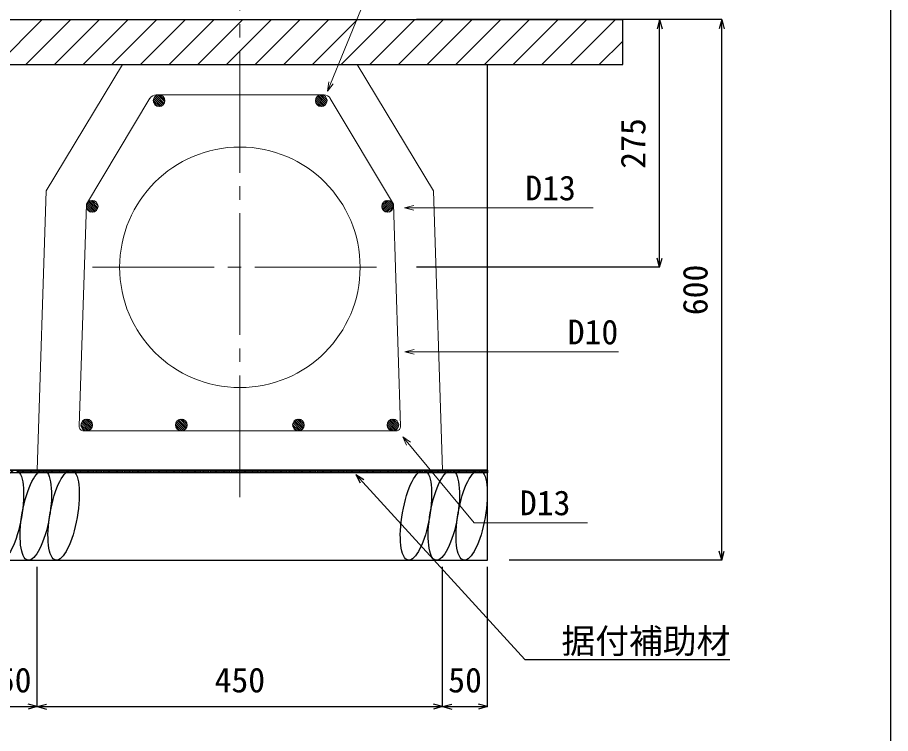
# Model space of a CAD drawing. Units: millimetres, scale not verified. Extents: x -9755 to 16726, y -7413 to 4835.
# Drawn here: x -4825 to -3855, y -5827 to -5032 of the extents above; entities that cross this region are included whole.
import ezdxf
from ezdxf.enums import TextEntityAlignment as Align

# ---------------------------------------------------------------- set-up
doc = ezdxf.new("R2010")
doc.units = ezdxf.units.MM
doc.header["$LTSCALE"] = 15
doc.linetypes.add('CHAIN2', pattern=[12, 9, -1, 1, -1])
doc.layers.add('0-1_ブロック', color=2, linetype='Continuous', lineweight=18)
doc.layers.add('0-A', color=7, linetype='Continuous', lineweight=18)
for name, color, linetype in [('0-3_鉄筋', 7, 'Continuous'), ('0-5_ｼﾞｮｲﾝﾄ詳細図', 7, 'Continuous'), ('0-6_寸法', 4, 'Continuous'), ('0-B', 4, 'Continuous'), ('0-F', 5, 'Continuous')]:
    doc.layers.add(name, color=color, linetype=linetype)
doc.styles.add('ＭＳ ゴシック', font='')
doc.styles.get('ＭＳ ゴシック').set_extended_font_data('MS Gothic')

msp = doc.modelspace()

# ---------------------------------------------------------------- linework, layer by layer
at = {"layer": '0-1_ブロック', "color": 7, "linetype": 'CHAIN2'}
for p, q in [((-4577.78, -5564.69), (-4577.78, -5007.57)), ((-4741.28, -5309.69), (-4414.28, -5309.69))]:
    msp.add_line(p, q, dxfattribs=at)
at = {"layer": '0-1_ブロック', "color": 3}
for p, q in [((-4362.78, -5224.69), (-4447.51, -5084.69)), ((-4802.78, -5534.69), (-4792.78, -5224.69))]:
    msp.add_line(p, q, dxfattribs=at)
at = {"layer": '0-1_ブロック'}
for p, q in [((-4677.69, -5121.95), (-4748.23, -5239.51)), ((-4484.38, -5118.19), (-4670.64, -5118.19)), ((-4477.72, -5122.19), (-4407.32, -5239.51)), ((-4756.18, -5486.03), (-4748.23, -5239.51)), ((-4399.37, -5485.98), (-4407.32, -5239.51)), ((-4751.18, -5491.2), (-4404.37, -5491.14))]:
    msp.add_line(p, q, dxfattribs=at)
at = {"layer": '0-1_ブロック', "color": 7}
for p, q in [((-4673.98, -5124), (-4666.83, -5131.15)), ((-4673.81, -5126.29), (-4669.12, -5130.99)), ((-4673.56, -5122.3), (-4665.13, -5130.73)), ((-4672.81, -5120.92), (-4663.75, -5129.99)), ((-4671.81, -5119.81), (-4662.63, -5128.98)), ((-4670.55, -5118.94), (-4661.77, -5127.73)), ((-4669.01, -5118.36), (-4661.19, -5126.19)), ((-4667.05, -5118.2), (-4661.03, -5124.22)), ((-4493.98, -5124), (-4486.83, -5131.15)), ((-4493.81, -5126.29), (-4489.12, -5130.99)), ((-4493.56, -5122.3), (-4485.13, -5130.73)), ((-4492.81, -5120.92), (-4483.75, -5129.99)), ((-4491.81, -5119.81), (-4482.63, -5128.98)), ((-4490.55, -5118.94), (-4481.77, -5127.73)), ((-4489.01, -5118.36), (-4481.19, -5126.19)), ((-4487.05, -5118.2), (-4481.03, -5124.22)), ((-4748.17, -5241.32), (-4741.02, -5248.46)), ((-4748, -5243.6), (-4743.31, -5248.3)), ((-4747.75, -5239.61), (-4739.32, -5248.05)), ((-4747.01, -5238.24), (-4737.94, -5247.3)), ((-4746, -5237.12), (-4736.83, -5246.3)), ((-4744.75, -5236.26), (-4735.96, -5245.04)), ((-4743.21, -5235.68), (-4735.38, -5243.5)), ((-4741.24, -5235.52), (-4735.22, -5241.54)), ((-4414.31, -5235.52), (-4420.33, -5241.54)), ((-4412.35, -5235.68), (-4420.17, -5243.5)), ((-4410.81, -5236.26), (-4419.59, -5245.04)), ((-4409.55, -5237.12), (-4418.72, -5246.3)), ((-4408.55, -5238.24), (-4417.61, -5247.3)), ((-4407.8, -5239.61), (-4416.23, -5248.05)), ((-4407.38, -5241.32), (-4414.53, -5248.46)), ((-4407.55, -5243.6), (-4412.24, -5248.3)), ((-4754.24, -5484.01), (-4747.09, -5491.16)), ((-4753.82, -5482.31), (-4745.39, -5490.74)), ((-4753.08, -5480.93), (-4744.01, -5490)), ((-4752.07, -5479.82), (-4742.9, -5488.99)), ((-4750.82, -5478.95), (-4742.03, -5487.74)), ((-4749.28, -5478.37), (-4741.45, -5486.19)), ((-4747.31, -5478.21), (-4741.29, -5484.23)), ((-4649.24, -5484), (-4642.09, -5491.14)), ((-4648.82, -5482.29), (-4640.39, -5490.72)), ((-4648.08, -5480.92), (-4639.01, -5489.98)), ((-4647.07, -5479.8), (-4637.9, -5488.97)), ((-4645.82, -5478.93), (-4637.03, -5487.72)), ((-4644.28, -5478.35), (-4636.45, -5486.18)), ((-4642.31, -5478.2), (-4636.29, -5484.22)), ((-4519.24, -5484), (-4512.09, -5491.15)), ((-4518.82, -5482.3), (-4510.39, -5490.73)), ((-4518.08, -5480.92), (-4509.01, -5489.98)), ((-4517.07, -5479.8), (-4507.9, -5488.98)), ((-4515.82, -5478.94), (-4507.03, -5487.72)), ((-4514.28, -5478.36), (-4506.45, -5486.18)), ((-4512.31, -5478.2), (-4506.29, -5484.22)), ((-4414.41, -5483.96), (-4407.27, -5491.11)), ((-4414, -5482.26), (-4405.56, -5490.69)), ((-4413.25, -5480.88), (-4404.19, -5489.94)), ((-4412.25, -5479.76), (-4403.07, -5488.94)), ((-4410.99, -5478.9), (-4402.21, -5487.68)), ((-4409.45, -5478.32), (-4401.63, -5486.14)), ((-4407.49, -5478.16), (-4401.47, -5484.18)), ((-4754.07, -5486.3), (-4749.38, -5490.99)), ((-4649.07, -5486.28), (-4644.38, -5490.98)), ((-4519.07, -5486.29), (-4514.38, -5490.98)), ((-4414.25, -5486.25), (-4409.55, -5490.94))]:
    msp.add_line(p, q, dxfattribs=at)
at = {"layer": '0-1_ブロック', "color": 3}
for points in [[(-4792.78, -5224.69), (-4708.04, -5084.69), (-4447.51, -5084.69)], [(-4802.78, -5534.69), (-4352.78, -5534.69), (-4362.78, -5224.69)]]:
    msp.add_lwpolyline(points, dxfattribs=at)
at = {"layer": '0-1_ブロック'}
for centre in [(-4667.51, -5124.69), (-4487.51, -5124.69), (-4741.71, -5242), (-4413.85, -5242), (-4747.78, -5484.69), (-4642.78, -5484.68), (-4512.78, -5484.68), (-4407.95, -5484.64)]:
    msp.add_circle(centre, 6.5, dxfattribs=at)
at = {"layer": '0-1_ブロック', "color": 3}
msp.add_circle((-4577.78, -5309.69), 133.5, dxfattribs=at)
at = {"layer": '0-1_ブロック'}
for centre, radius, start, end in [((-4670.64, -5126.19), 8, 90, 149.03629), ((-4484.38, -5126.19), 8, 30.9638, 90), ((-4751.19, -5486.2), 5, 178.15239, 270.00892), ((-4404.37, -5486.14), 5, 270.00892, 1.84761)]:
    msp.add_arc(centre, radius, start, end, dxfattribs=at)
at = {"layer": '0-3_鉄筋'}
for p, q in [((-5002.78, -5034.69), (-4152.78, -5034.69)), ((-4847.18, -5084.69), (-4797.18, -5034.69)), ((-4815.36, -5084.69), (-4765.36, -5034.69)), ((-4783.54, -5084.69), (-4733.54, -5034.69)), ((-4751.72, -5084.69), (-4701.72, -5034.69)), ((-4719.9, -5084.69), (-4669.9, -5034.69)), ((-4688.08, -5084.69), (-4638.08, -5034.69)), ((-4656.26, -5084.69), (-4606.26, -5034.69)), ((-4624.44, -5084.69), (-4574.44, -5034.69)), ((-4592.62, -5084.69), (-4542.62, -5034.69)), ((-4560.8, -5084.69), (-4510.8, -5034.69)), ((-4528.98, -5084.69), (-4478.98, -5034.69)), ((-4497.16, -5084.69), (-4447.16, -5034.69)), ((-4465.34, -5084.69), (-4415.34, -5034.69)), ((-4433.52, -5084.69), (-4383.52, -5034.69)), ((-4401.7, -5084.69), (-4351.7, -5034.69)), ((-4369.88, -5084.69), (-4319.88, -5034.69)), ((-4338.06, -5084.69), (-4288.06, -5034.69)), ((-4306.24, -5084.69), (-4256.24, -5034.69)), ((-4274.42, -5084.69), (-4224.42, -5034.69)), ((-4242.6, -5084.69), (-4192.6, -5034.69)), ((-4210.78, -5084.69), (-4160.78, -5034.69)), ((-4152.78, -5084.69), (-4152.78, -5034.69)), ((-4178.96, -5084.69), (-4152.78, -5058.5)), ((-5002.78, -5084.69), (-4152.78, -5084.69)), ((-4302.78, -5534.69), (-4302.78, -5084.69))]:
    msp.add_line(p, q, dxfattribs=at)
at = {"layer": '0-5_ｼﾞｮｲﾝﾄ詳細図'}
for p, q in [((-4302.78, -5534.69), (-4852.78, -5534.69)), ((-4302.78, -5634.69), (-4302.78, -5534.69)), ((-4852.78, -5634.69), (-4302.78, -5634.69))]:
    msp.add_line(p, q, dxfattribs=at)
for centre in [(-4835.26, -5584.68), (-4804.35, -5584.68), (-4773.45, -5584.68), (-4382.3, -5584.68), (-4351.39, -5584.68), (-4320.49, -5584.68)]:
    msp.add_ellipse(centre, major_axis=(8.81, 49.96), ratio=0.3, dxfattribs=at)
at = {"layer": '0-6_寸法'}
for p, q in [((-4111.81, -5034.69), (-4381.88, -5034.69)), ((-4111.81, -5034.69), (-4375.88, -5034.69)), ((-4042.87, -5034.69), (-4278.85, -5034.69)), ((-4111.81, -5034.69), (-4114.53, -5044.83)), ((-4111.81, -5309.69), (-4111.81, -5034.69)), ((-4111.81, -5034.69), (-4109.09, -5044.83)), ((-4042.87, -5034.69), (-4045.59, -5044.83)), ((-4042.87, -5484.69), (-4042.87, -5034.69)), ((-4042.87, -5634.69), (-4042.87, -5034.69)), ((-4042.87, -5034.69), (-4040.15, -5044.83)), ((-4111.81, -5309.69), (-4114.53, -5299.54)), ((-4111.81, -5309.69), (-4109.09, -5299.54)), ((-4111.81, -5309.69), (-4381.88, -5309.69)), ((-4042.87, -5634.69), (-4045.59, -5624.54)), ((-4042.87, -5634.69), (-4040.15, -5624.54)), ((-4042.87, -5634.69), (-4278.85, -5634.69)), ((-4802.78, -5797.23), (-4802.78, -5642.09)), ((-4802.78, -5797.23), (-4802.78, -5642.09)), ((-4352.78, -5797.23), (-4352.78, -5642.09)), ((-4302.78, -5797.23), (-4302.78, -5642.09)), ((-4802.78, -5797.23), (-4812.92, -5794.51)), ((-4802.78, -5797.23), (-4792.63, -5794.51)), ((-4802.78, -5797.23), (-4792.63, -5794.51)), ((-4352.78, -5797.23), (-4362.92, -5794.51)), ((-4352.78, -5797.23), (-4342.63, -5794.51)), ((-4302.78, -5797.23), (-4312.92, -5794.51)), ((-4852.78, -5797.23), (-4802.78, -5797.23)), ((-4802.78, -5797.23), (-4812.92, -5799.95)), ((-4802.78, -5797.23), (-4792.63, -5799.95)), ((-4802.78, -5797.23), (-4352.78, -5797.23)), ((-4802.78, -5797.23), (-4792.63, -5799.95)), ((-4352.78, -5797.23), (-4362.92, -5799.95)), ((-4352.78, -5797.23), (-4302.78, -5797.23)), ((-4352.78, -5797.23), (-4342.63, -5799.95)), ((-4302.78, -5797.23), (-4312.92, -5799.95))]:
    msp.add_line(p, q, dxfattribs=at)
at = {"layer": '0-A'}
for p, q in [((-4480.48, -5114.32), (-4479.18, -5103.9)), ((-4480.48, -5114.32), (-4474.14, -5105.94)), ((-4394.93, -5243.63), (-4384.79, -5240.91)), ((-4394.93, -5243.63), (-4185.73, -5243.63)), ((-4394.93, -5243.63), (-4384.79, -5246.34)), ((-4394.6, -5403.44), (-4384.45, -5400.73)), ((-4394.6, -5403.44), (-4157.59, -5403.44)), ((-4394.6, -5403.44), (-4384.45, -5406.16)), ((-4397.03, -5497.66), (-4392.65, -5507.2)), ((-4317.86, -5593.1), (-4191.74, -5593.1))]:
    msp.add_line(p, q, dxfattribs=at)
for points in [[(-4480.48, -5114.32), (-4436.95, -5007.17), (-4329.81, -5007.17)], [(-4317.86, -5593.1), (-4397.03, -5497.66), (-4388.46, -5503.73)]]:
    msp.add_lwpolyline(points, dxfattribs=at)
at = {"layer": '0-B'}
for p, q in [((-4826.33, -5537.89), (-4823.13, -5534.69)), ((-4824.21, -5537.89), (-4821.01, -5534.69)), ((-4822.09, -5537.89), (-4818.89, -5534.69)), ((-4819.97, -5537.89), (-4816.77, -5534.69)), ((-4817.85, -5537.89), (-4814.65, -5534.69)), ((-4815.73, -5537.89), (-4812.53, -5534.69)), ((-4813.61, -5537.89), (-4810.41, -5534.69)), ((-4811.48, -5537.89), (-4808.28, -5534.69)), ((-4809.36, -5537.89), (-4806.16, -5534.69)), ((-4807.24, -5537.89), (-4804.04, -5534.69)), ((-4805.12, -5537.89), (-4801.92, -5534.69)), ((-4803, -5537.89), (-4799.8, -5534.69)), ((-4800.88, -5537.89), (-4797.68, -5534.69)), ((-4798.76, -5537.89), (-4795.56, -5534.69)), ((-4796.63, -5537.89), (-4793.43, -5534.69)), ((-4794.51, -5537.89), (-4791.31, -5534.69)), ((-4792.39, -5537.89), (-4789.19, -5534.69)), ((-4790.27, -5537.89), (-4787.07, -5534.69)), ((-4788.15, -5537.89), (-4784.95, -5534.69)), ((-4786.03, -5537.89), (-4782.83, -5534.69)), ((-4783.91, -5537.89), (-4780.71, -5534.69)), ((-4781.79, -5537.89), (-4778.59, -5534.69)), ((-4779.66, -5537.89), (-4776.46, -5534.69)), ((-4777.54, -5537.89), (-4774.34, -5534.69)), ((-4775.42, -5537.89), (-4772.22, -5534.69)), ((-4773.3, -5537.89), (-4770.1, -5534.69)), ((-4771.18, -5537.89), (-4767.98, -5534.69)), ((-4769.06, -5537.89), (-4765.86, -5534.69)), ((-4766.94, -5537.89), (-4763.74, -5534.69)), ((-4764.81, -5537.89), (-4761.61, -5534.69)), ((-4762.69, -5537.89), (-4759.49, -5534.69)), ((-4760.57, -5537.89), (-4757.37, -5534.69)), ((-4758.45, -5537.89), (-4755.25, -5534.69)), ((-4756.33, -5537.89), (-4753.13, -5534.69)), ((-4754.21, -5537.89), (-4751.01, -5534.69)), ((-4752.09, -5537.89), (-4748.89, -5534.69)), ((-4749.97, -5537.89), (-4746.77, -5534.69)), ((-4747.84, -5537.89), (-4744.64, -5534.69)), ((-4745.72, -5537.89), (-4742.52, -5534.69)), ((-4743.6, -5537.89), (-4740.4, -5534.69)), ((-4741.48, -5537.89), (-4738.28, -5534.69)), ((-4739.36, -5537.89), (-4736.16, -5534.69)), ((-4737.24, -5537.89), (-4734.04, -5534.69)), ((-4735.12, -5537.89), (-4731.92, -5534.69)), ((-4733, -5537.89), (-4729.8, -5534.69)), ((-4730.87, -5537.89), (-4727.67, -5534.69)), ((-4728.75, -5537.89), (-4725.55, -5534.69)), ((-4726.63, -5537.89), (-4723.43, -5534.69)), ((-4724.51, -5537.89), (-4721.31, -5534.69)), ((-4722.39, -5537.89), (-4719.19, -5534.69)), ((-4720.27, -5537.89), (-4717.07, -5534.69)), ((-4718.15, -5537.89), (-4714.95, -5534.69)), ((-4716.02, -5537.89), (-4712.82, -5534.69)), ((-4713.9, -5537.89), (-4710.7, -5534.69)), ((-4711.78, -5537.89), (-4708.58, -5534.69)), ((-4709.66, -5537.89), (-4706.46, -5534.69)), ((-4707.54, -5537.89), (-4704.34, -5534.69)), ((-4705.42, -5537.89), (-4702.22, -5534.69)), ((-4703.3, -5537.89), (-4700.1, -5534.69)), ((-4701.18, -5537.89), (-4697.98, -5534.69)), ((-4699.05, -5537.89), (-4695.85, -5534.69)), ((-4696.93, -5537.89), (-4693.73, -5534.69)), ((-4694.81, -5537.89), (-4691.61, -5534.69)), ((-4692.69, -5537.89), (-4689.49, -5534.69)), ((-4690.57, -5537.89), (-4687.37, -5534.69)), ((-4688.45, -5537.89), (-4685.25, -5534.69)), ((-4686.33, -5537.89), (-4683.13, -5534.69)), ((-4684.2, -5537.89), (-4681, -5534.69)), ((-4682.08, -5537.89), (-4678.88, -5534.69)), ((-4679.96, -5537.89), (-4676.76, -5534.69)), ((-4677.84, -5537.89), (-4674.64, -5534.69)), ((-4675.72, -5537.89), (-4672.52, -5534.69)), ((-4673.6, -5537.89), (-4670.4, -5534.69)), ((-4671.48, -5537.89), (-4668.28, -5534.69)), ((-4669.36, -5537.89), (-4666.16, -5534.69)), ((-4667.23, -5537.89), (-4664.03, -5534.69)), ((-4665.11, -5537.89), (-4661.91, -5534.69)), ((-4662.99, -5537.89), (-4659.79, -5534.69)), ((-4660.87, -5537.89), (-4657.67, -5534.69)), ((-4658.75, -5537.89), (-4655.55, -5534.69)), ((-4656.63, -5537.89), (-4653.43, -5534.69)), ((-4654.51, -5537.89), (-4651.31, -5534.69)), ((-4652.38, -5537.89), (-4649.18, -5534.69)), ((-4650.26, -5537.89), (-4647.06, -5534.69)), ((-4648.14, -5537.89), (-4644.94, -5534.69)), ((-4646.02, -5537.89), (-4642.82, -5534.69)), ((-4643.9, -5537.89), (-4640.7, -5534.69)), ((-4641.78, -5537.89), (-4638.58, -5534.69)), ((-4639.66, -5537.89), (-4636.46, -5534.69)), ((-4637.54, -5537.89), (-4634.34, -5534.69)), ((-4635.41, -5537.89), (-4632.21, -5534.69)), ((-4633.29, -5537.89), (-4630.09, -5534.69)), ((-4631.17, -5537.89), (-4627.97, -5534.69)), ((-4629.05, -5537.89), (-4625.85, -5534.69)), ((-4626.93, -5537.89), (-4623.73, -5534.69)), ((-4624.81, -5537.89), (-4621.61, -5534.69)), ((-4622.69, -5537.89), (-4619.49, -5534.69)), ((-4620.57, -5537.89), (-4617.37, -5534.69)), ((-4618.44, -5537.89), (-4615.24, -5534.69)), ((-4616.32, -5537.89), (-4613.12, -5534.69)), ((-4614.2, -5537.89), (-4611, -5534.69)), ((-4612.08, -5537.89), (-4608.88, -5534.69)), ((-4609.96, -5537.89), (-4606.76, -5534.69)), ((-4607.84, -5537.89), (-4604.64, -5534.69)), ((-4605.72, -5537.89), (-4602.52, -5534.69)), ((-4603.59, -5537.89), (-4600.39, -5534.69)), ((-4601.47, -5537.89), (-4598.27, -5534.69)), ((-4599.35, -5537.89), (-4596.15, -5534.69)), ((-4597.23, -5537.89), (-4594.03, -5534.69)), ((-4595.11, -5537.89), (-4591.91, -5534.69)), ((-4592.99, -5537.89), (-4589.79, -5534.69)), ((-4590.87, -5537.89), (-4587.67, -5534.69)), ((-4588.75, -5537.89), (-4585.55, -5534.69)), ((-4586.62, -5537.89), (-4583.42, -5534.69)), ((-4584.5, -5537.89), (-4581.3, -5534.69)), ((-4582.38, -5537.89), (-4579.18, -5534.69)), ((-4580.26, -5537.89), (-4577.06, -5534.69)), ((-4578.14, -5537.89), (-4574.94, -5534.69)), ((-4576.02, -5537.89), (-4572.82, -5534.69)), ((-4573.9, -5537.89), (-4570.7, -5534.69)), ((-4571.77, -5537.89), (-4568.57, -5534.69)), ((-4569.65, -5537.89), (-4566.45, -5534.69)), ((-4567.53, -5537.89), (-4564.33, -5534.69)), ((-4565.41, -5537.89), (-4562.21, -5534.69)), ((-4563.29, -5537.89), (-4560.09, -5534.69)), ((-4561.17, -5537.89), (-4557.97, -5534.69)), ((-4559.05, -5537.89), (-4555.85, -5534.69)), ((-4556.93, -5537.89), (-4553.73, -5534.69)), ((-4554.8, -5537.89), (-4551.6, -5534.69)), ((-4552.68, -5537.89), (-4549.48, -5534.69)), ((-4550.56, -5537.89), (-4547.36, -5534.69)), ((-4548.44, -5537.89), (-4545.24, -5534.69)), ((-4546.32, -5537.89), (-4543.12, -5534.69)), ((-4544.2, -5537.89), (-4541, -5534.69)), ((-4542.08, -5537.89), (-4538.88, -5534.69)), ((-4539.95, -5537.89), (-4536.75, -5534.69)), ((-4537.83, -5537.89), (-4534.63, -5534.69)), ((-4535.71, -5537.89), (-4532.51, -5534.69)), ((-4533.59, -5537.89), (-4530.39, -5534.69)), ((-4531.47, -5537.89), (-4528.27, -5534.69)), ((-4529.35, -5537.89), (-4526.15, -5534.69)), ((-4527.23, -5537.89), (-4524.03, -5534.69)), ((-4525.11, -5537.89), (-4521.91, -5534.69)), ((-4522.98, -5537.89), (-4519.78, -5534.69)), ((-4520.86, -5537.89), (-4517.66, -5534.69)), ((-4518.74, -5537.89), (-4515.54, -5534.69)), ((-4516.62, -5537.89), (-4513.42, -5534.69)), ((-4514.5, -5537.89), (-4511.3, -5534.69)), ((-4512.38, -5537.89), (-4509.18, -5534.69)), ((-4510.26, -5537.89), (-4507.06, -5534.69)), ((-4508.14, -5537.89), (-4504.94, -5534.69)), ((-4506.01, -5537.89), (-4502.81, -5534.69)), ((-4503.89, -5537.89), (-4500.69, -5534.69)), ((-4501.77, -5537.89), (-4498.57, -5534.69)), ((-4499.65, -5537.89), (-4496.45, -5534.69)), ((-4497.53, -5537.89), (-4494.33, -5534.69)), ((-4495.41, -5537.89), (-4492.21, -5534.69)), ((-4493.29, -5537.89), (-4490.09, -5534.69)), ((-4491.16, -5537.89), (-4487.96, -5534.69)), ((-4489.04, -5537.89), (-4485.84, -5534.69)), ((-4486.92, -5537.89), (-4483.72, -5534.69)), ((-4484.8, -5537.89), (-4481.6, -5534.69)), ((-4482.68, -5537.89), (-4479.48, -5534.69)), ((-4480.56, -5537.89), (-4477.36, -5534.69)), ((-4478.44, -5537.89), (-4475.24, -5534.69)), ((-4476.32, -5537.89), (-4473.12, -5534.69)), ((-4474.19, -5537.89), (-4470.99, -5534.69)), ((-4472.07, -5537.89), (-4468.87, -5534.69)), ((-4469.95, -5537.89), (-4466.75, -5534.69)), ((-4467.83, -5537.89), (-4464.63, -5534.69)), ((-4465.71, -5537.89), (-4462.51, -5534.69)), ((-4463.59, -5537.89), (-4460.39, -5534.69)), ((-4461.47, -5537.89), (-4458.27, -5534.69)), ((-4459.34, -5537.89), (-4456.14, -5534.69)), ((-4457.22, -5537.89), (-4454.02, -5534.69)), ((-4455.1, -5537.89), (-4451.9, -5534.69)), ((-4452.98, -5537.89), (-4449.78, -5534.69)), ((-4450.86, -5537.89), (-4447.66, -5534.69)), ((-4448.98, -5539.5), (-4261.29, -5745.13)), ((-4448.98, -5539.5), (-4444.15, -5548.83)), ((-4448.98, -5539.5), (-4440.14, -5545.16)), ((-4448.74, -5537.89), (-4445.54, -5534.69)), ((-4446.62, -5537.89), (-4443.42, -5534.69)), ((-4444.5, -5537.89), (-4441.3, -5534.69)), ((-4442.37, -5537.89), (-4439.17, -5534.69)), ((-4440.25, -5537.89), (-4437.05, -5534.69)), ((-4438.13, -5537.89), (-4434.93, -5534.69)), ((-4436.01, -5537.89), (-4432.81, -5534.69)), ((-4433.89, -5537.89), (-4430.69, -5534.69)), ((-4431.77, -5537.89), (-4428.57, -5534.69)), ((-4429.65, -5537.89), (-4426.45, -5534.69)), ((-4427.52, -5537.89), (-4424.32, -5534.69)), ((-4425.4, -5537.89), (-4422.2, -5534.69)), ((-4423.28, -5537.89), (-4420.08, -5534.69)), ((-4421.16, -5537.89), (-4417.96, -5534.69)), ((-4419.04, -5537.89), (-4415.84, -5534.69)), ((-4416.92, -5537.89), (-4413.72, -5534.69)), ((-4414.8, -5537.89), (-4411.6, -5534.69)), ((-4412.68, -5537.89), (-4409.48, -5534.69)), ((-4410.55, -5537.89), (-4407.35, -5534.69)), ((-4408.43, -5537.89), (-4405.23, -5534.69)), ((-4406.31, -5537.89), (-4403.11, -5534.69)), ((-4404.19, -5537.89), (-4400.99, -5534.69)), ((-4402.07, -5537.89), (-4398.87, -5534.69)), ((-4399.95, -5537.89), (-4396.75, -5534.69)), ((-4397.83, -5537.89), (-4394.63, -5534.69)), ((-4395.71, -5537.89), (-4392.51, -5534.69)), ((-4393.58, -5537.89), (-4390.38, -5534.69)), ((-4391.46, -5537.89), (-4388.26, -5534.69)), ((-4389.34, -5537.89), (-4386.14, -5534.69)), ((-4387.22, -5537.89), (-4384.02, -5534.69)), ((-4385.1, -5537.89), (-4381.9, -5534.69)), ((-4382.98, -5537.89), (-4379.78, -5534.69)), ((-4380.86, -5537.89), (-4377.66, -5534.69)), ((-4378.73, -5537.89), (-4375.53, -5534.69)), ((-4376.61, -5537.89), (-4373.41, -5534.69)), ((-4374.49, -5537.89), (-4371.29, -5534.69)), ((-4372.37, -5537.89), (-4369.17, -5534.69)), ((-4370.25, -5537.89), (-4367.05, -5534.69)), ((-4368.13, -5537.89), (-4364.93, -5534.69)), ((-4366.01, -5537.89), (-4362.81, -5534.69)), ((-4363.89, -5537.89), (-4360.69, -5534.69)), ((-4361.76, -5537.89), (-4358.56, -5534.69)), ((-4359.64, -5537.89), (-4356.44, -5534.69)), ((-4357.52, -5537.89), (-4354.32, -5534.69)), ((-4355.4, -5537.89), (-4352.2, -5534.69)), ((-4353.28, -5537.89), (-4350.08, -5534.69)), ((-4351.16, -5537.89), (-4347.96, -5534.69)), ((-4349.04, -5537.89), (-4345.84, -5534.69)), ((-4346.91, -5537.89), (-4343.71, -5534.69)), ((-4344.79, -5537.89), (-4341.59, -5534.69)), ((-4342.67, -5537.89), (-4339.47, -5534.69)), ((-4340.55, -5537.89), (-4337.35, -5534.69)), ((-4338.43, -5537.89), (-4335.23, -5534.69)), ((-4336.31, -5537.89), (-4333.11, -5534.69)), ((-4334.19, -5537.89), (-4330.99, -5534.69)), ((-4332.07, -5537.89), (-4328.87, -5534.69)), ((-4329.94, -5537.89), (-4326.74, -5534.69)), ((-4327.82, -5537.89), (-4324.62, -5534.69)), ((-4325.7, -5537.89), (-4322.5, -5534.69)), ((-4323.58, -5537.89), (-4320.38, -5534.69)), ((-4321.46, -5537.89), (-4318.26, -5534.69)), ((-4319.34, -5537.89), (-4316.14, -5534.69)), ((-4317.22, -5537.89), (-4314.02, -5534.69)), ((-4315.09, -5537.89), (-4311.89, -5534.69)), ((-4312.97, -5537.89), (-4309.77, -5534.69)), ((-4310.85, -5537.89), (-4307.65, -5534.69)), ((-4308.73, -5537.89), (-4305.53, -5534.69)), ((-4306.61, -5537.89), (-4303.41, -5534.69)), ((-4304.49, -5537.89), (-4302.78, -5536.17)), ((-4261.29, -5745.13), (-4033.76, -5745.13))]:
    msp.add_line(p, q, dxfattribs=at)
msp.add_lwpolyline([(-4852.78, -5534.69), (-4302.78, -5534.69), (-4302.78, -5537.89), (-4852.78, -5537.89)], close=True, dxfattribs=at)
at = {"layer": '0-F'}
msp.add_lwpolyline([(-9755.46, -7412.79), (-9755.46, -3357.79), (-3855.46, -3357.79), (-3855.46, -7412.79)], close=True, dxfattribs=at)

# ---------------------------------------------------------------- texts
at = {"layer": '0-6_寸法', "style": 'ＭＳ ゴシック'}
for s, p in [('275', (-4119.31, -5200.31)), ('600', (-4050.37, -5362.81))]:
    msp.add_text(s, height=27.49, rotation=90, dxfattribs=at).set_placement(p, align=Align.BOTTOM_LEFT)
for s, p in [('50', (-4846.53, -5789.73)), ('450', (-4605.9, -5789.73)), ('50', (-4346.53, -5789.73))]:
    msp.add_text(s, height=27.49, dxfattribs=at).set_placement(p, align=Align.BOTTOM_LEFT)
at = {"layer": '0-A', "color": 4, "style": 'ＭＳ ゴシック'}
for s, p in [('D13', (-4260.96, -5243.59)), ('D10', (-4213.84, -5403.44)), ('D13', (-4266.96, -5593.07))]:
    msp.add_text(s, height=27.49, dxfattribs=at).set_placement(p, align=Align.BOTTOM_LEFT)
at = {"layer": '0-B', "style": 'ＭＳ ゴシック'}
msp.add_text('据付補助材', height=27.49, dxfattribs=at).set_placement((-4220.84, -5746.39), align=Align.BOTTOM_LEFT)

doc.saveas('drawing.dxf')
